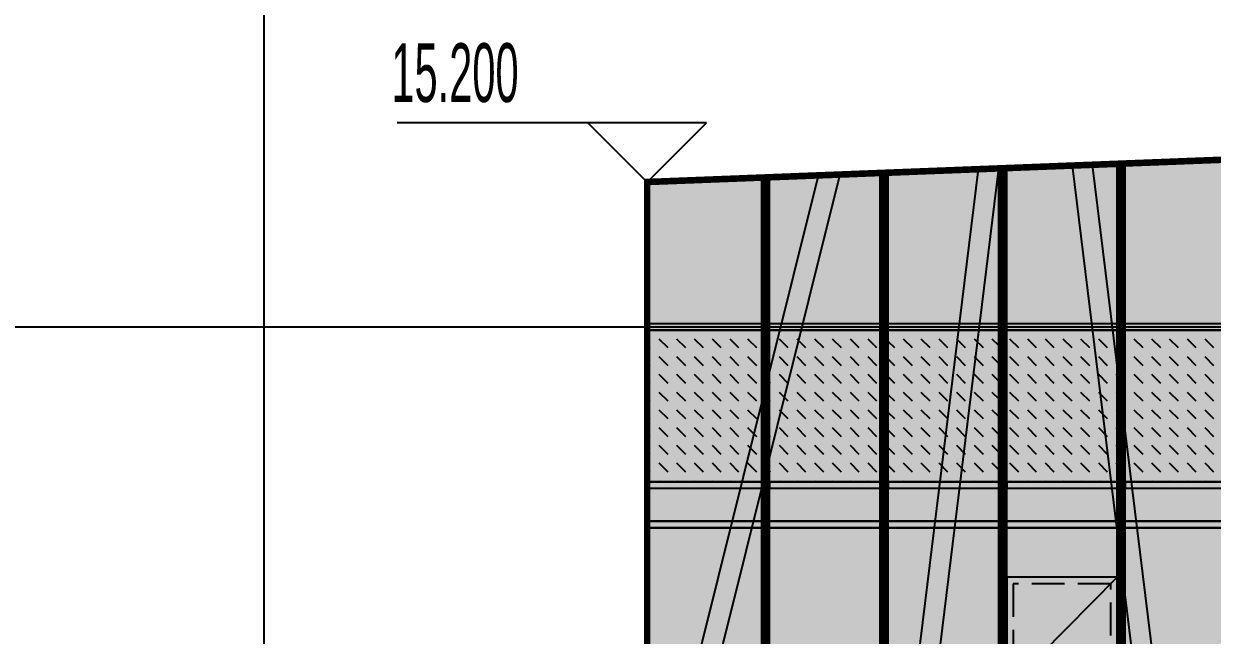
# Model space of a CAD drawing. Extents: x -483182 to 812890, y -390528 to -214858.
# Drawn here: x -4930 to 4095, y -309870 to -305228 of the extents above; entities that cross this region are included whole.
import ezdxf
from ezdxf.xclip import XClip

# ---------------------------------------------------------------- set-up
doc = ezdxf.new("R2010")
doc.units = 0
doc.header["$LTSCALE"] = 1000
doc.header["$MEASUREMENT"] = 0
doc.header["$XCLIPFRAME"] = 0
doc.linetypes.add('DASH', pattern=[0.35, 0.25, -0.1])
for name, color, linetype in [('01-标注_标高', 200, 'Continuous'), ('02-TEXT_标注', 130, 'Continuous'), ('05-填充_156', 156, 'Continuous'), ('05-填充_168', 168, 'Continuous'), ('05-填充_18', 18, 'Continuous'), ('A-C_幕墙龙骨', 133, 'Continuous'), ('A-C_窗', 140, 'Continuous'), ('D-铝板', 181, 'Continuous'), ('E-立面轮廓', 241, 'Continuous')]:
    doc.layers.add(name, color=color, linetype=linetype)
doc.layers.add('04-不打印_辅助线', color=165, linetype='Continuous', plot=False)
doc.styles.add('_TCH_DIM', font='ros.shx', dxfattribs={"width": 0.75, "bigfont": 'jd.shx'})
doc.styles.get("Standard").update_dxf_attribs({"font": 'STXIHEI_0.TTF', "width": 0.75})

# ---------------------------------------------------------------- blocks, each defined once
blk = doc.blocks.new('*U19')
at = {"layer": '05-填充_156'}
h = blk.add_hatch(dxfattribs=at)
h.set_pattern_fill('DASH', color=256, scale=100, angle=315)
h.set_pattern_definition([(315, (565.9968962227795, 309054.4292192667), (134.7038418160373, -2.842170943040401e-14), [95.25, -95.25])])
h.paths.add_polyline_path([(0, 1500), (869.9999998811982, 1500), (870, 350), (1.18801835924387e-07, 350)])
at = {"layer": '05-填充_168'}
h = blk.add_hatch(color=256, dxfattribs=at)
h.dxf.hatch_style = 1
h.paths.add_polyline_path([(0, 300), (870, 300), (870, 50), (0, 50)])
for points in [[(-5.940091796219349e-08, 1550), (869.9999999405991, 1550)], [(-5.940091796219349e-08, 1500), (869.9999999405991, 1500)], [(0, 350), (870, 350)], [(0, 300), (870, 300)], [(0, 50), (870, 50)], [(0, 0), (870, 0)]]:
    blk.add_lwpolyline(points)
for points in [[(869.9999999405991, 1500), (-5.940091796219349e-08, 1500), (-5.940091796219349e-08, 1550), (869.9999999405991, 1550)], [(0, 1500), (869.9999998811982, 1500), (870, 350), (1.18801835924387e-07, 350)], [(0, 300), (870, 300), (870, 350), (0, 350)], [(0, 300), (870, 300), (870, 50), (0, 50)], [(870, 0), (0, 0), (0, 50), (870, 50)]]:
    blk.add_lwpolyline(points, close=True)
blk = doc.blocks.new('*U20')
at = {"layer": '05-填充_156'}
h = blk.add_hatch(dxfattribs=at)
h.set_pattern_fill('DASH', color=256, scale=100, angle=315)
h.set_pattern_definition([(315, (535.9968962227795, 309054.4292192667), (134.7038418160373, -2.842170943040401e-14), [95.25, -95.25])])
h.paths.add_polyline_path([(0, 1500), (839.9999998811982, 1500), (840, 350), (1.18801835924387e-07, 350)])
at = {"layer": '05-填充_168'}
h = blk.add_hatch(color=256, dxfattribs=at)
h.dxf.hatch_style = 1
h.paths.add_polyline_path([(0, 300), (840, 300), (840, 50), (0, 50)])
for points in [[(-5.940091796219349e-08, 1550), (839.9999999405991, 1550)], [(-5.940091796219349e-08, 1500), (839.9999999405991, 1500)], [(0, 350), (840, 350)], [(0, 300), (840, 300)], [(0, 50), (840, 50)], [(0, 0), (840, 0)]]:
    blk.add_lwpolyline(points)
for points in [[(839.9999999405991, 1500), (-5.940091796219349e-08, 1500), (-5.940091796219349e-08, 1550), (839.9999999405991, 1550)], [(0, 1500), (839.9999998811982, 1500), (840, 350), (1.18801835924387e-07, 350)], [(0, 300), (840, 300), (840, 350), (0, 350)], [(0, 300), (840, 300), (840, 50), (0, 50)], [(840, 0), (0, 0), (0, 50), (840, 50)]]:
    blk.add_lwpolyline(points, close=True)
blk = doc.blocks.new('*U34')
at = {"layer": 'A-C_窗'}
blk.add_blockref('*U20', (-419.9999999703141, -775), dxfattribs=at)
blk = doc.blocks.new('*U35')
at = {"layer": 'A-C_窗', "color": 0, "linetype": 'ByBlock', "lineweight": -2, "transparency": 16777216}
for p in [(0, 0), (900, 0), (1800, 0), (2700, 0)]:
    blk.add_blockref('*U34', p, dxfattribs=at)
blk = doc.blocks.new('*U722')
blk.add_lwpolyline([(0, 0), (839.9999999999998, 0), (839.9999999999998, 1700), (0, 1700)], close=True)
blk.add_lwpolyline([(839.9999999999998, 1700), (0, 850), (839.9999999999998, 0)])
at = {"linetype": 'DASH'}
blk.add_lwpolyline([(50, 50), (789.9999999999998, 50), (789.9999999999998, 1650), (50, 1650)], close=True, dxfattribs=at)
at = {"layer": '04-不打印_辅助线', "width": 0.75}
blk.add_text('0917', height=285.4257641921397, dxfattribs=at).set_placement((121.4108805432404, 722.9881153245224))
blk = doc.blocks.new('A$C39D70C58')
at = {"layer": '05-填充_18'}
h = blk.add_hatch(color=256, dxfattribs=at)
h.dxf.hatch_style = 1
h.paths.add_polyline_path([(33730.82967362576, -4574.68333944201), (33150.91253644269, 2053.799869828217), (32996.50235823845, 2040.290729702334), (33575.0830093422, -4572.916373779066)])
h.paths.add_polyline_path([(30614.83913494795, -4573.058898780961), (32370.00000000003, 1977.290625049383), (32220.28149692522, 2017.407577040256), (30454.85765748983, -4571.243888625351)])
h.paths.add_polyline_path([(23895.25414885566, -4576.863637870818), (22230.31497377669, 1636.773955035605), (22080.59647070192, 1596.657003044733), (23734.29704456148, -4575.037559105025)])
h.paths.add_polyline_path([(21918.13758581682, -4577.625393754977), (21377.34100475564, 1603.707812929701), (21222.9308265514, 1590.198672803817), (21762.31910480265, -4575.037559105025)])
h.paths.add_polyline_path([(18644.4594366356, -4577.679666735581), (20163.11355795152, 1513.309327673924), (20012.71772037874, 1550.807221491938), (18485.37307550517, -4575.037559105025)])
h.paths.add_polyline_path([(15562.76617504613, -4577.257587180648), (13873.81126817537, 1312.828150036279), (13724.81570530494, 1270.104359884688), (15400.88317968063, -4575.037559105083)])
h.paths.add_polyline_path([(13475.06855620243, -4577.643180748855), (12653.86327694301, 1265.535999156011), (12500.37172628807, 1243.964168507198), (13318.17908622131, -4575.037559105083)])
h.paths.add_polyline_path([(10372.74420056901, -4577.3468238528), (10213.57485238735, -4575.037559105083), (11660.1891579291, 1227.01551574195), (11810.58499550188, 1189.517621923995)])
h.paths.add_polyline_path([(9420.611231942137, -4577.678633864387), (8215.172019941136, 1093.46697806177), (8063.559141827398, 1061.240665985039), (9261.587061968123, -4575.037559105083)])
h.paths.add_polyline_path([(5494.379026227936, -4577.760549499828), (7527.483766160716, 1008.148814855958), (7381.831409938895, 1061.161937071418), (5330.42255894604, -4575.037559105142)])
h.paths.add_polyline_path([(4050.162180543208, -4577.636432158586), (3376.867748006829, 905.9066744443262), (3223.023094502423, 887.0169262165437), (3893.679056110384, -4575.037559105142)])
h.paths.add_polyline_path([(2007.575330635445, -4577.625854448415), (2674.117937215648, 850.9280425506877), (2520.273283711242, 869.8177907784702), (1851.729110396525, -4575.037559105142)])
h.paths.add_polyline_path([(128.3171243199613, -4573.932647195586), (-30.76923681046173, -4571.29053956503), (1315.998430015054, 830.299540441134), (1466.39426758785, 792.8016466231784)])
h.paths.add_polyline_path([(16569.94946518991, 1392.492217795574), (15836.91113915099, -4577.625854448299), (15681.06491891207, -4575.037559105083), (16416.10481168551, 1411.381966023357)])
h.paths.add_polyline_path([(24576.6947180311, 1714.807182461838), (24730.5393715355, 1733.696930689621), (25505.37240665822, -4576.811731188034), (25348.99054277193, -4575.037559105025)])
h.paths.add_polyline_path([(33501.42309938351, 2030.43978963577), (33650.41866225394, 2073.163579787419), (35557.28593530616, -4576.872890742321), (35395.51324986925, -4575.037559104967)])
for points in [[(4050.162180543208, -4577.636432158586), (3376.867748006829, 905.9066744443262), (3223.023094502423, 887.0169262165437), (3893.679056110384, -4575.037559105142)], [(128.3171243199613, -4573.932647195586), (-30.76923681046173, -4571.29053956503), (1315.998430015054, 830.299540441134), (1466.39426758785, 792.8016466231784)], [(2007.575330635445, -4577.625854448415), (2674.117937215648, 850.9280425506877), (2520.273283711242, 869.8177907784702), (1851.729110396525, -4575.037559105142)]]:
    blk.add_lwpolyline(points, close=True)
blk = doc.blocks.new('thtsrhjuyt')
at = {"layer": '05-填充_156'}
h = blk.add_hatch(dxfattribs=at)
h.set_pattern_fill('CROSS', color=136, scale=100)
h.set_pattern_definition([(0, (19467, 349570.4292192667), (158.75, 158.75), [79.375, -238.125]), (90, (19506.6875, 349530.7417192667), (-158.75, 158.75), [79.375, -238.125])])
h.paths.add_polyline_path([(870.0000000000291, 33.65849614504259), (0, 0), (7.275957614183426e-12, -1075), (870.0000000000291, -1075)])
h.paths.add_polyline_path([(1770.000000000029, 68.477630088164), (930.0000000000291, 35.97977174125845), (930.0000000000291, -1075), (1770.000000000029, -1075)])
h.paths.add_polyline_path([(2670.000000000029, 103.2967640312854), (1830.000000000029, 70.79890568437986), (1830.000000000029, -1075), (2670.000000000029, -1075)])
h.paths.add_polyline_path([(3570.000000000029, 138.1158979744068), (2730.000000000029, 105.6180396275013), (2730.000000000029, -1075), (3570.000000000029, -1075)])
h.paths.add_polyline_path([(4470.000000000029, 172.9350319175282), (3630.000000000029, 140.4371735706227), (3630.000000000029, -1075), (4470.000000000029, -1075)])
h.paths.add_polyline_path([(5370.000000000029, 207.7541658606497), (4530.000000000029, 175.2563075137441), (4530.000000000029, -1075), (5370.000000000029, -1075)])
h.paths.add_polyline_path([(6270.000000000029, 242.5732998037711), (5430.000000000029, 210.0754414568655), (5430.000000000029, -1075), (6270.000000000029, -1075)])
h.paths.add_polyline_path([(7170.000000000029, 277.3924337469507), (6330.000000000029, 244.8945753999869), (6330.000000000029, -1075), (7170.000000000029, -1075)])
h.paths.add_polyline_path([(8070.000000000029, 312.2115676900721), (7230.000000000029, 279.7137093431083), (7230.000000000029, -1075), (8070.000000000029, -1075)])
h.paths.add_polyline_path([(8970.00000000003, 347.0307016331935), (8130.000000000029, 314.532843286288), (8130.000000000029, -1075), (8970.000000000031, -1075)])
h.paths.add_polyline_path([(9870.00000000003, 381.8498355763149), (9030.00000000003, 349.3519772294094), (9030.00000000003, -1075), (9870.00000000003, -1075)])
h.paths.add_polyline_path([(10770.00000000003, 416.6689695194364), (9930.000000000027, 384.1711111725308), (9930.000000000025, -1075), (10770.00000000003, -1075)])
h.paths.add_polyline_path([(11670.00000000003, 451.4881034625578), (10830.00000000003, 418.9902451156522), (10830.00000000003, -1075), (11670.00000000003, -1075)])
h.paths.add_polyline_path([(12570.00000000003, 486.3072374056792), (11730.00000000003, 453.8093790587736), (11730.00000000003, -1075), (12570.00000000003, -1075)])
h.paths.add_polyline_path([(13470.00000000003, 521.1263713488006), (12630.00000000003, 488.628513001895), (12630.00000000003, -1075), (13470.00000000003, -1075)])
h.paths.add_polyline_path([(14370.00000000003, 555.9455052919802), (13530.00000000003, 523.4476469450165), (13530.00000000003, -1075), (14370.00000000003, -1075)])
h.paths.add_polyline_path([(15270.00000000003, 590.7646392351016), (14430.00000000003, 558.2667808881379), (14430.00000000003, -1075), (15270.00000000003, -1075)])
h.paths.add_polyline_path([(16170.00000000003, 625.583773178223), (15330.00000000003, 593.0859148313175), (15330.00000000003, -1075), (16170.00000000003, -1075)])
h.paths.add_polyline_path([(17070.00000000003, 660.4029071213445), (16230.00000000003, 627.9050487744389), (16230.00000000003, -1075), (17070.00000000003, -1075)])
h.paths.add_polyline_path([(17970.00000000003, 695.2220410644659), (17130.00000000003, 662.7241827175603), (17130.00000000003, -1075), (17970.00000000003, -1075)])
h.paths.add_polyline_path([(18870.00000000003, 730.0411750075873), (18030.00000000003, 697.5433166606817), (18030.00000000003, -1075), (18870.00000000003, -1075)])
h.paths.add_polyline_path([(19770.00000000003, 764.8603089507087), (18930.00000000003, 732.3624506038032), (18930.00000000003, -1075), (19770.00000000003, -1075)])
h.paths.add_polyline_path([(21570.00000000003, 834.4985768370098), (20730.00000000003, 802.000718490046), (20730.00000000003, -1075), (21570.00000000003, -1075)])
h.paths.add_polyline_path([(20670.00000000003, 799.6794428938301), (19830.00000000003, 767.1815845469246), (19830.00000000003, -1075), (20670.00000000003, -1075)])
h.paths.add_polyline_path([(22470.00000000003, 869.3177107801312), (21630.00000000003, 836.8198524331674), (21630.00000000003, -1075), (22470.00000000003, -1075)])
h.paths.add_polyline_path([(23370.00000000003, 904.1368447232526), (22530.00000000003, 871.638986376347), (22530.00000000003, -1075), (23370.00000000003, -1075)])
h.paths.add_polyline_path([(24270.00000000003, 938.955978666374), (23430.00000000003, 906.4581203194684), (23430.00000000003, -1075), (24270.00000000003, -1075)])
h.paths.add_polyline_path([(25170.00000000003, 973.7751126094954), (24330.00000000003, 941.2772542625898), (24330.00000000003, -1075), (25170.00000000003, -1075)])
h.paths.add_polyline_path([(26070.00000000003, 1008.594246552617), (25230.00000000003, 976.0963882057113), (25230.00000000003, -1075), (26070.00000000003, -1075)])
h.paths.add_polyline_path([(26970.00000000003, 1043.413380495738), (26130.00000000003, 1010.915522148833), (26130.00000000003, -1075), (26970.00000000003, -1075)])
h.paths.add_polyline_path([(27870.00000000003, 1078.23251443886), (27030.00000000003, 1045.734656091954), (27030.00000000003, -1075), (27870.00000000003, -1075)])
h.paths.add_polyline_path([(28770.00000000003, 1113.051648382039), (27930.00000000003, 1080.553790035076), (27930.00000000003, -1074.999999999884), (28770.00000000003, -1074.999999999884)])
h.paths.add_polyline_path([(29670.00000000003, 1147.870782325161), (28830.00000000003, 1115.372923978197), (28830.00000000003, -1074.999999999884), (29670.00000000003, -1074.999999999884)])
h.paths.add_polyline_path([(30570.00000000003, 1182.689916268282), (29730.00000000003, 1150.192057921377), (29730.00000000003, -1075.000000000175), (30570.00000000003, -1075.000000000175)])
h.paths.add_polyline_path([(31470.00000000003, 1217.509050211404), (30630.00000000003, 1185.011191864498), (30630.00000000003, -1075.000000000175), (31470.00000000003, -1075.000000000175)])
h.paths.add_polyline_path([(32370.00000000003, 1252.328184154525), (31530.00000000003, 1219.830325807619), (31530.00000000003, -1075.000000000175), (32370.00000000003, -1075.000000000175)])
h.paths.add_polyline_path([(33270.00000000003, 1287.147318097646), (32430.00000000003, 1254.649459750741), (32430.00000000003, -1075.000000000175), (33270.00000000003, -1075.000000000175)])
h.paths.add_polyline_path([(34170.00000000003, 1321.966452040768), (33330.00000000003, 1289.468593693862), (33330.00000000003, -1075.000000000175), (34170.00000000003, -1075.000000000175)])
h.paths.add_polyline_path([(35070.00000000004, 1356.785585983889), (34230.00000000003, 1324.287727636984), (34230.00000000004, -1075.000000000175), (35070.00000000003, -1075.000000000175)])
h.paths.add_polyline_path([(36186.99999999999, 1400), (35130.00000000003, 1359.106861580105), (35130.00000000003, -1075.000000000175), (36187.00000000001, -1075.000000000175)])
at = {"layer": '05-填充_18', "const_width": 60}
for points in [[(1800.000000000029, -5300), (1800.000000000029, 69.63826788624283)], [(2700.000000000029, -5300), (2700.000000000029, 104.4574018293642)], [(3600.000000000029, -5300), (3600.000000000029, 139.2765357725439)], [(900.0000000000291, -5300), (900.0000000000291, 34.81913394312141)]]:
    blk.add_lwpolyline(points, dxfattribs=at)
at = {"layer": 'A-C_幕墙龙骨'}
for points in [[(2670.000000000029, -5300), (2670.000000000029, 103.2967640312854)], [(2730.000000000029, -5300), (2730.000000000029, 105.6180396275013)], [(3570.000000000029, -5300), (3570.000000000029, 138.1158979744068)], [(3630.000000000029, -5300), (3630.000000000029, 140.4371735706227)], [(870.0000000000291, -5300), (870.0000000000291, 33.65849614504259)], [(930.0000000000291, -5300), (930.0000000000291, 35.97977174125845)], [(1770.000000000029, -5300), (1770.000000000029, 68.477630088164)], [(1830.000000000029, -5300), (1830.000000000029, 70.79890568437986)]]:
    blk.add_lwpolyline(points, dxfattribs=at)
at = {"layer": 'A-C_窗'}
blk.add_lwpolyline([(2.91038304567337e-11, -5300), (36187.00000000003, -5299.999999999825), (36187, 1400), (0, 0), (2.91038304567337e-11, -5300)], dxfattribs=at)
for name, p in [('*U19', (2.91038304567337e-11, -2625)), ('*U35', (1349.999999970343, -1850)), ('*U722', (2730.000000000029, -4699.999999994936))]:
    blk.add_blockref(name, p, dxfattribs=at)
at = {"layer": 'D-铝板'}
blk.add_blockref('A$C39D70C58', (0, -724.9624408948584), dxfattribs=at)

msp = doc.modelspace()

# ---------------------------------------------------------------- linework, layer by layer
at = {"layer": '01-标注_标高'}
for p, q in [((254.0031037772133, -305979.4292192667), (-2093.496896222787, -305979.4292192667)), ((-195.9968962227867, -306429.4292192667), (-645.9968962227867, -305979.4292192667)), ((-195.9968962227867, -306429.4292192667), (254.0031037772133, -305979.4292192667))]:
    msp.add_line(p, q, dxfattribs=at)
at = {"layer": '04-不打印_辅助线'}
msp.add_line((-3104.996896222787, -321949.2316586336), (-3104.996896222787, -302284), dxfattribs=at)
msp.add_lwpolyline([(-29082.67568579045, -307529.4292192667), (480719.6235924902, -307529.4292192667)], dxfattribs=at)
at = {"layer": 'E-立面轮廓', "const_width": 50}
msp.add_lwpolyline([(35991.00310377722, -306408.9569070959), (35991.00310377721, -305029.4292192667), (-195.9968962227867, -306429.4292192667), (-195.9968962227867, -310183.6858267995), (22342.21843109484, -310429.4292192677), (22346.76290946775, -310029.5060334947), (35422.27303090745, -310148.4042577908), (35422.00310377721, -306429.4292192667), (35991.00310377722, -306408.9569070959)], dxfattribs=at)

# ---------------------------------------------------------------- block references
at = {"layer": 'A-C_窗'}
ref = msp.add_blockref('thtsrhjuyt', (-195.9968962227867, -306429.4292192667), dxfattribs=at)
XClip(ref).set_block_clipping_path([(36187.00000000001, 20.472312170779333), (36187, 1400), (0, 0), (0, -3754.2566075327923), (22538.215327529317, -4000.0000000023865), (22542.759805690537, -3600.0768142280285), (35618.19052525401, -3718.985094025091), (35618, 0)])

# ---------------------------------------------------------------- texts
at = {"layer": '02-TEXT_标注', "style": '_TCH_DIM', "width": 0.5294117647058824}
msp.add_text('15.200', height=446.25, dxfattribs=at).set_placement((-2138.496896222787, -305821.9292192667))

doc.saveas('drawing.dxf')
